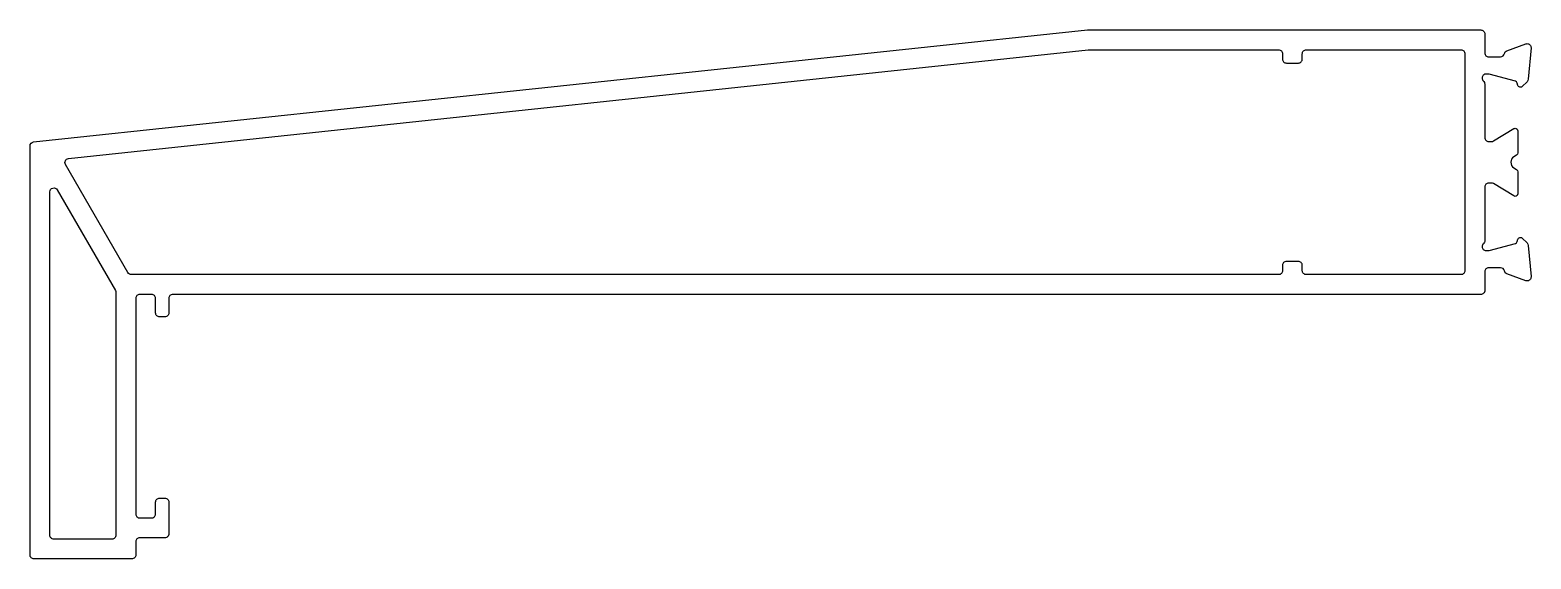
# Model space of a CAD drawing. Extents: x 738 to 851, y 610 to 650.
import ezdxf

# ---------------------------------------------------------------- set-up
doc = ezdxf.new("R2010")
doc.units = 0
doc.layers.get('0').update_dxf_attribs({"linetype": 'CONTINUOUS'})

msp = doc.modelspace()

# ---------------------------------------------------------------- linework, layer by layer
at = {"color": 0}
for points in [[(848.32, 633.8), (850.3, 634.33, 0.267949), (850.44, 634.47), (850.48, 634.64, -0.267949), (850.63, 634.78, -0.065543), (850.68, 634.79, -0.198912), (850.82, 634.73), (851.18, 634.37, -0.176327), (851.27, 634.18), (851.48, 631.82, -0.02182), (851.48, 631.79, -0.414214), (851.18, 631.49, -0.091642), (851.08, 631.51), (849.66, 632.02, -0.263725), (849.47, 632.25, 0.359508), (849.18, 632.49), (848.28, 632.49, 0.414214), (847.98, 632.19), (847.98, 630.77, -0.414214), (847.68, 630.47), (748.73, 630.47, 0.414214), (748.43, 630.17), (748.43, 629.07, -0.414214), (748.13, 628.77), (747.73, 628.77, -0.414214), (747.43, 629.07), (747.43, 630.17, 0.414214), (747.13, 630.47), (746.23, 630.47, 0.414214), (745.93, 630.17), (745.93, 613.87, 0.414214), (746.23, 613.57), (747.13, 613.57, 0.414214), (747.43, 613.87), (747.43, 614.77, -0.414214), (747.73, 615.07), (748.13, 615.07, -0.414214), (748.43, 614.77), (748.43, 612.37, -0.414214), (748.13, 612.07), (746.23, 612.07, 0.414214), (745.93, 611.77), (745.93, 610.77, -0.414214), (745.63, 610.47), (738.23, 610.47, -0.414214), (737.93, 610.77), (737.93, 641.7, -0.383538), (738.2, 642), (817.93, 650.47), (847.68, 650.47, -0.414214), (847.98, 650.17), (847.98, 648.74, 0.414214), (848.28, 648.44), (849.18, 648.44, 0.359508), (849.47, 648.68, -0.263725), (849.66, 648.9), (851.08, 649.42, -0.091642), (851.18, 649.44, -0.414214), (851.48, 649.14, -0.02182), (851.48, 649.11), (851.27, 646.74, -0.176327), (851.18, 646.56), (850.82, 646.19, -0.198912), (850.68, 646.14, -0.065543), (850.63, 646.14, -0.267949), (850.48, 646.28), (850.44, 646.45, 0.267949), (850.3, 646.59), (848.32, 647.13, 0.065543), (848.24, 647.14), (848.08, 647.14, 0.414214), (847.78, 646.84, 0.213422), (847.88, 646.61, -0.213422), (847.98, 646.39), (847.98, 642.34, 0.414214), (848.28, 642.04), (848.5, 642.04, 0.137852), (848.65, 642.08), (850.17, 643.01, -0.137852), (850.28, 643.04, -0.414214), (850.48, 642.84), (850.48, 641.18, -0.261413), (850.38, 641.01), (850.19, 640.89, 0.561174), (850.19, 640.04), (850.38, 639.92, -0.261413), (850.48, 639.75), (850.48, 638.09, -0.414214), (850.28, 637.89, -0.137852), (850.17, 637.92), (848.65, 638.85, 0.137852), (848.5, 638.89), (848.28, 638.89, 0.414214), (847.98, 638.59), (847.98, 634.54, -0.213422), (847.88, 634.31, 0.213422), (847.78, 634.09, 0.414214), (848.08, 633.79), (848.24, 633.79, 0.065543)], [(817.97, 648.97), (832.38, 648.97, -0.414214), (832.68, 648.67), (832.68, 648.27, 0.414214), (832.98, 647.97), (833.88, 647.97, 0.414214), (834.18, 648.27), (834.18, 648.67, -0.414214), (834.48, 648.97), (846.18, 648.97, -0.414214), (846.48, 648.67), (846.48, 632.27, -0.414214), (846.18, 631.97), (834.48, 631.97, -0.414214), (834.18, 632.27), (834.18, 632.67, 0.414214), (833.88, 632.97), (832.98, 632.97, 0.414214), (832.68, 632.67), (832.68, 632.27, -0.414214), (832.38, 631.97), (745.6, 631.97, -0.268022), (745.34, 632.12), (740.61, 640.3, -0.542419), (740.84, 640.75)], [(744.39, 630.76, -0.131584), (744.43, 630.61), (744.43, 612.27, -0.414214), (744.13, 611.97), (739.73, 611.97, -0.414214), (739.43, 612.27), (739.43, 638.23, -0.767435), (739.99, 638.38)]]:
    msp.add_lwpolyline(points, format="xyb", close=True, dxfattribs=at)

doc.saveas('drawing.dxf')
